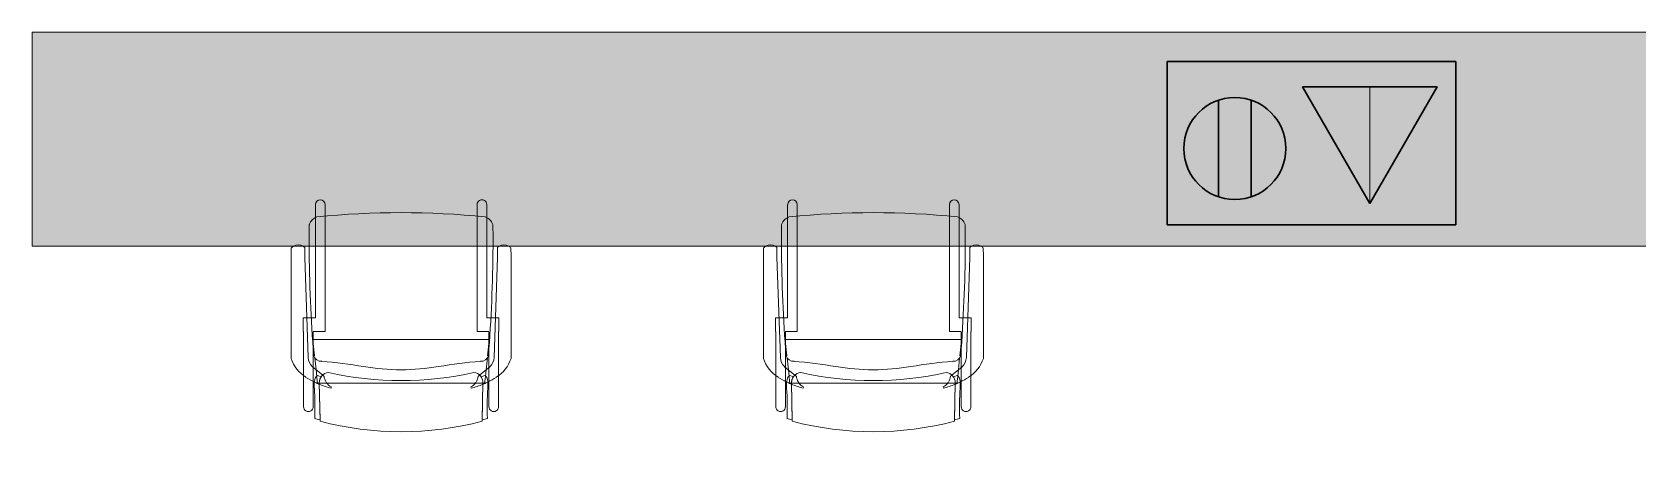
# Model space of a CAD drawing. Header units: inches. Extents: x 1076 to 2563, y 349 to 2134.
# Drawn here: x 1782.8 to 1948.1, y 1888.4 to 1931.7 of the extents above; entities that cross this region are included whole.
import ezdxf

# ---------------------------------------------------------------- set-up
doc = ezdxf.new("R2010")
doc.units = ezdxf.units.IN
doc.header["$MEASUREMENT"] = 0
for name, color, linetype, lineweight in [('A-ANNO-NOTE', 131, 'Continuous', 30), ('A-DETL-GENF', 92, 'Continuous', 9), ('A-DETL-THIN', 151, 'Continuous', 9), ('I-FURN', 30, 'Continuous', 9)]:
    doc.layers.add(name, color=color, linetype=linetype, lineweight=lineweight)

# ---------------------------------------------------------------- blocks, each defined once
blk = doc.blocks.new('F-Haworth_Chair_X99-Seminar - X99 Seminar Chair with Glides-7002668-Level XX  POWER _ SIGNAL')
at = {"layer": 'I-FURN'}
for p, q in [((-10.04, 10.02), (-10.04, 6.81)), ((-9.04, 7.4), (-9.04, 10.02)), ((-8.34, 11.52), (-8.42, 7.57)), ((-8.42, 7.57), (-8.34, 11.37)), ((8.42, 7.57), (8.34, 11.52)), ((8.34, 11.37), (8.42, 7.57)), ((9.04, 10.02), (9.04, 7.4)), ((10.04, 6.81), (10.04, 10.02)), ((-10.04, 6.81), (-10.04, 5)), ((-9.13, 5.92), (-8.07, 6.77)), ((-9.04, 5.99), (-9.04, 7.4)), ((-8.68, 6.87), (-8.75, 6.22)), ((-8.62, 7.42), (-8.68, 6.87)), ((-8.6, 7.6), (-8.62, 7.43)), ((-8.61, 6.81), (-8.23, 6.95)), ((-8.49, 7.6), (-8.56, 7.6)), ((-7.65, 7.6), (-8.4, 7.6)), ((-8.03, 6.81), (-7.95, 6.87)), ((7.65, 7.6), (-7.65, 7.6)), ((-7.18, 7.99), (-7.21, 8.13)), ((7.21, 8.13), (7.18, 7.99)), ((8.4, 7.6), (7.65, 7.6)), ((7.95, 6.87), (8.03, 6.81)), ((8.07, 6.77), (9.13, 5.92)), ((8.23, 6.95), (8.61, 6.81)), ((8.56, 7.6), (8.49, 7.6)), ((8.62, 7.43), (8.6, 7.6)), ((8.68, 6.87), (8.62, 7.42)), ((8.75, 6.22), (8.68, 6.87)), ((9.04, 7.4), (9.04, 5.99)), ((10.04, 5), (10.04, 6.81)), ((-11.32, 5.06), (-11.32, -5.48)), ((-10.04, 4.99), (-10.04, 2.27)), ((-9.92, -5.36), (-9.57, 4.97)), ((-9.04, 3.62), (-9.04, 5.99)), ((-8.88, 4.99), (-8.89, 4.91)), ((-8.75, 6.22), (-8.88, 4.99)), ((8.88, 4.99), (8.75, 6.22)), ((8.89, 4.91), (8.88, 4.99)), ((9.04, 5.99), (9.04, 3.62)), ((9.57, 4.97), (9.92, -5.36)), ((10.04, 2.27), (10.04, 4.99)), ((11.32, -5.48), (11.32, 5.06)), ((-8.9, 4.8), (-9.07, 3.2)), ((-9.04, 3.43), (-9.04, 3.62)), ((-9.04, 3.12), (-9.04, 3.43)), ((9.07, 3.2), (8.9, 4.8)), ((9.04, 3.62), (9.04, 3.43)), ((9.04, 3.43), (9.04, 3.12)), ((-10.04, 2.27), (-10.07, 2.27)), ((-10.07, 2.27), (-10.07, 0.89)), ((-9.07, 3.2), (-9.07, 3.12)), ((-9.07, 3.12), (9.07, 3.12)), ((-9.04, 2.27), (-9.04, 3.12)), ((-7.83, 2.27), (-9.04, 2.27)), ((-7.83, -6.5), (-7.83, 2.27)), ((9.04, 2.27), (7.83, 2.27)), ((7.83, 2.27), (7.83, -6.5)), ((9.04, 3.12), (9.04, 2.27)), ((9.07, 3.12), (9.07, 3.2)), ((10.07, 2.27), (10.04, 2.27)), ((10.07, 0.89), (10.07, 2.27)), ((-10.07, 0.89), (-9.71, 0.89)), ((-9.71, 0.89), (-9.2, 0.89)), ((-9.2, 0.89), (-8.82, 0.89)), ((-8.82, 0.89), (-8.82, -6.5)), ((8.82, 0.89), (9.2, 0.89)), ((8.82, -6.5), (8.82, 0.89)), ((9.2, 0.89), (9.71, 0.89)), ((9.71, 0.89), (10.07, 0.89)), ((-11.32, -5.48), (-11.3, -6.32)), ((-9.92, -6.36), (-9.92, -5.36)), ((-8.82, -6.5), (-8.82, -9.44)), ((-7.83, -9.57), (-7.83, -6.5)), ((7.83, -6.5), (7.83, -9.57)), ((8.82, -9.44), (8.82, -6.5)), ((9.92, -5.36), (9.92, -6.36)), ((11.3, -6.32), (11.32, -5.48)), ((-8.82, -9.44), (-8.82, -10.78)), ((-7.83, -10.78), (-7.83, -9.57)), ((7.83, -9.57), (7.83, -10.78)), ((8.82, -10.78), (8.82, -9.44))]:
    blk.add_line(p, q, dxfattribs=at)
for centre, radius, start, end in [((0, -20.29), 32.89, 75.3075, 104.696), ((-9.54, 10.02), 0.498, 360, 180), ((-36.06, 10.03), 27.2, 355.9857, 2.5118), ((0, -20.73), 33.17, 104.5766, 105.5522), ((0, -20.73), 33.17, 74.4478, 75.4234), ((36.06, 10.03), 27.2, 177.4882, 184.0143), ((9.54, 10.02), 0.498, 360, 180), ((-7.87, 3.92), 3.63, 121.9522, 161.8211), ((-4.71, -1.15), 9.61, 116.0036, 121.9522), ((-5.2, 7.86), 3.74, 175.9857, 189.9064), ((-4.71, -1.15), 9.61, 113.5094, 116.0036), ((-8.28, 7.33), 0.613, 189.9064, 237.4573), ((-4.71, -1.15), 9.61, 112.927, 113.3607), ((-4.71, -1.15), 9.61, 105.0666, 112.7369), ((-7.37, 7.55), 1.05, 178.8214, 214.7998), ((-7.37, 7.55), 1.05, 178.8214, 264.0446), ((-6.55, 6.76), 1.38, 147.5752, 174.9122), ((-6.55, 6.76), 1.38, 117.0503, 145.9813), ((0, -26.49), 33.83, 77.2285, 102.7715), ((6.55, 6.76), 1.38, 34.0187, 62.9497), ((4.71, -1.15), 9.61, 67.2631, 74.9334), ((7.37, 7.55), 1.05, 275.9554, 1.1786), ((6.55, 6.76), 1.38, 5.0878, 32.4248), ((7.37, 7.55), 1.05, 325.2002, 1.1786), ((4.71, -1.15), 9.61, 66.6393, 67.073), ((4.71, -1.15), 9.61, 63.9964, 66.4906), ((8.28, 7.33), 0.613, 302.5427, 350.0936), ((5.2, 7.86), 3.74, 350.0936, 4.0143), ((4.71, -1.15), 9.61, 58.0478, 63.9964), ((7.87, 3.92), 3.63, 18.1789, 58.0478), ((-8.18, 4.9), 1.39, 132.8922, 177.1987), ((-8.24, 4.59), 0.763, 84.2338, 165.7662), ((-11.32, 48.08), 42.84, 274.2301, 280.0233), ((0, -15.97), 22.19, 79.9767, 100.0233), ((11.32, 48.08), 42.84, 259.9767, 265.7699), ((8.24, 4.59), 0.763, 14.2338, 95.7662), ((8.18, 4.9), 1.39, 2.8013, 47.1078), ((144.06, -7.32), 153.52, 175.4787, 179.6932), ((-144.06, -7.32), 153.52, 0.3068, 4.5213), ((-10.58, -5.68), 0.956, 221.8901, 239.8832), ((-10.58, -5.68), 0.956, 239.8832, 300.6712), ((-10.58, -5.68), 0.956, 300.9356, 314.1099), ((144.06, -7.32), 153.52, 179.6932, 180.5251), ((-144.06, -7.32), 153.52, 359.4749, 0.3068), ((10.58, -5.68), 0.956, 225.8901, 239.0644), ((10.58, -5.68), 0.956, 239.3288, 300.1168), ((10.58, -5.68), 0.956, 300.1168, 318.1099), ((-8.21, -8.28), 1.31, 200.0433, 249.9567), ((0, 75.01), 84.96, 264.1475, 275.8525), ((8.21, -8.28), 1.31, 290.0433, 339.9567), ((-8.32, -10.78), 0.495, 180, 240), ((-8.32, -10.78), 0.495, 240, 255), ((-8.32, -10.78), 0.495, 255, 285), ((-8.32, -10.78), 0.495, 285, 300), ((-8.32, -10.78), 0.495, 300, 330), ((-8.32, -10.78), 0.495, 330, 360), ((8.32, -10.78), 0.495, 180, 360)]:
    blk.add_arc(centre, radius, start, end, dxfattribs=at)
blk = doc.blocks.new('F-Haworth_Chair_X99-Seminar - X99 Seminar Chair with Glides-V13-Level XX  POWER _ SIGNAL')
at = {"layer": 'I-FURN'}
for p, q in [((-10.04, 10.02), (-10.04, 6.81)), ((-9.04, 7.4), (-9.04, 10.02)), ((-8.34, 11.52), (-8.42, 7.57)), ((-8.42, 7.57), (-8.34, 11.37)), ((8.42, 7.57), (8.34, 11.52)), ((8.34, 11.37), (8.42, 7.57)), ((9.04, 10.02), (9.04, 7.4)), ((10.04, 6.81), (10.04, 10.02)), ((-10.04, 6.81), (-10.04, 5)), ((-9.13, 5.92), (-8.07, 6.77)), ((-9.04, 5.99), (-9.04, 7.4)), ((-8.68, 6.87), (-8.75, 6.22)), ((-8.62, 7.42), (-8.68, 6.87)), ((-8.6, 7.6), (-8.62, 7.43)), ((-8.61, 6.81), (-8.23, 6.95)), ((-8.49, 7.6), (-8.56, 7.6)), ((-7.65, 7.6), (-8.4, 7.6)), ((-8.03, 6.81), (-7.95, 6.87)), ((7.65, 7.6), (-7.65, 7.6)), ((-7.18, 7.99), (-7.21, 8.13)), ((7.21, 8.13), (7.18, 7.99)), ((8.4, 7.6), (7.65, 7.6)), ((7.95, 6.87), (8.03, 6.81)), ((8.07, 6.77), (9.13, 5.92)), ((8.23, 6.95), (8.61, 6.81)), ((8.56, 7.6), (8.49, 7.6)), ((8.62, 7.43), (8.6, 7.6)), ((8.68, 6.87), (8.62, 7.42)), ((8.75, 6.22), (8.68, 6.87)), ((9.04, 7.4), (9.04, 5.99)), ((10.04, 5), (10.04, 6.81)), ((-11.32, 5.06), (-11.32, -5.48)), ((-10.04, 4.99), (-10.04, 2.27)), ((-9.92, -5.36), (-9.57, 4.97)), ((-9.04, 3.62), (-9.04, 5.99)), ((-8.88, 4.99), (-8.89, 4.91)), ((-8.75, 6.22), (-8.88, 4.99)), ((8.88, 4.99), (8.75, 6.22)), ((8.89, 4.91), (8.88, 4.99)), ((9.04, 5.99), (9.04, 3.62)), ((9.57, 4.97), (9.92, -5.36)), ((10.04, 2.27), (10.04, 4.99)), ((11.32, -5.48), (11.32, 5.06)), ((-8.9, 4.8), (-9.07, 3.2)), ((-9.04, 3.43), (-9.04, 3.62)), ((-9.04, 3.12), (-9.04, 3.43)), ((9.07, 3.2), (8.9, 4.8)), ((9.04, 3.62), (9.04, 3.43)), ((9.04, 3.43), (9.04, 3.12)), ((-10.04, 2.27), (-10.07, 2.27)), ((-10.07, 2.27), (-10.07, 0.89)), ((-9.07, 3.2), (-9.07, 3.12)), ((-9.07, 3.12), (9.07, 3.12)), ((-9.04, 2.27), (-9.04, 3.12)), ((-7.83, 2.27), (-9.04, 2.27)), ((-7.83, -6.5), (-7.83, 2.27)), ((9.04, 2.27), (7.83, 2.27)), ((7.83, 2.27), (7.83, -6.5)), ((9.04, 3.12), (9.04, 2.27)), ((9.07, 3.12), (9.07, 3.2)), ((10.07, 2.27), (10.04, 2.27)), ((10.07, 0.89), (10.07, 2.27)), ((-10.07, 0.89), (-9.71, 0.89)), ((-9.71, 0.89), (-9.2, 0.89)), ((-9.2, 0.89), (-8.82, 0.89)), ((-8.82, 0.89), (-8.82, -6.5)), ((8.82, 0.89), (9.2, 0.89)), ((8.82, -6.5), (8.82, 0.89)), ((9.2, 0.89), (9.71, 0.89)), ((9.71, 0.89), (10.07, 0.89)), ((-11.32, -5.48), (-11.3, -6.32)), ((-9.92, -6.36), (-9.92, -5.36)), ((-8.82, -6.5), (-8.82, -9.44)), ((-7.83, -9.57), (-7.83, -6.5)), ((7.83, -6.5), (7.83, -9.57)), ((8.82, -9.44), (8.82, -6.5)), ((9.92, -5.36), (9.92, -6.36)), ((11.3, -6.32), (11.32, -5.48)), ((-8.82, -9.44), (-8.82, -10.78)), ((-7.83, -10.78), (-7.83, -9.57)), ((7.83, -9.57), (7.83, -10.78)), ((8.82, -10.78), (8.82, -9.44))]:
    blk.add_line(p, q, dxfattribs=at)
for centre, radius, start, end in [((0, -20.29), 32.89, 75.3075, 104.696), ((-9.54, 10.02), 0.498, 360, 180), ((-36.06, 10.03), 27.2, 355.9857, 2.5118), ((0, -20.73), 33.17, 104.5766, 105.5522), ((0, -20.73), 33.17, 74.4478, 75.4234), ((36.06, 10.03), 27.2, 177.4882, 184.0143), ((9.54, 10.02), 0.498, 360, 180), ((-7.87, 3.92), 3.63, 121.9522, 161.8211), ((-4.71, -1.15), 9.61, 116.0036, 121.9522), ((-5.2, 7.86), 3.74, 175.9857, 189.9064), ((-4.71, -1.15), 9.61, 113.5094, 116.0036), ((-8.28, 7.33), 0.613, 189.9064, 237.4573), ((-4.71, -1.15), 9.61, 112.927, 113.3607), ((-4.71, -1.15), 9.61, 105.0666, 112.7369), ((-7.37, 7.55), 1.05, 178.8214, 214.7998), ((-7.37, 7.55), 1.05, 178.8214, 264.0446), ((-6.55, 6.76), 1.38, 147.5752, 174.9122), ((-6.55, 6.76), 1.38, 117.0503, 145.9813), ((0, -26.49), 33.83, 77.2285, 102.7715), ((6.55, 6.76), 1.38, 34.0187, 62.9497), ((4.71, -1.15), 9.61, 67.2631, 74.9334), ((7.37, 7.55), 1.05, 275.9554, 1.1786), ((6.55, 6.76), 1.38, 5.0878, 32.4248), ((7.37, 7.55), 1.05, 325.2002, 1.1786), ((4.71, -1.15), 9.61, 66.6393, 67.073), ((4.71, -1.15), 9.61, 63.9964, 66.4906), ((8.28, 7.33), 0.613, 302.5427, 350.0936), ((5.2, 7.86), 3.74, 350.0936, 4.0143), ((4.71, -1.15), 9.61, 58.0478, 63.9964), ((7.87, 3.92), 3.63, 18.1789, 58.0478), ((-8.18, 4.9), 1.39, 132.8922, 177.1987), ((-8.24, 4.59), 0.763, 84.2338, 165.7662), ((-11.32, 48.08), 42.84, 274.2301, 280.0233), ((0, -15.97), 22.19, 79.9767, 100.0233), ((11.32, 48.08), 42.84, 259.9767, 265.7699), ((8.24, 4.59), 0.763, 14.2338, 95.7662), ((8.18, 4.9), 1.39, 2.8013, 47.1078), ((144.06, -7.32), 153.52, 175.4787, 179.6932), ((-144.06, -7.32), 153.52, 0.3068, 4.5213), ((-10.58, -5.68), 0.956, 221.8901, 239.8832), ((-10.58, -5.68), 0.956, 239.8832, 300.6712), ((-10.58, -5.68), 0.956, 300.9356, 314.1099), ((144.06, -7.32), 153.52, 179.6932, 180.5251), ((-144.06, -7.32), 153.52, 359.4749, 0.3068), ((10.58, -5.68), 0.956, 225.8901, 239.0644), ((10.58, -5.68), 0.956, 239.3288, 300.1168), ((10.58, -5.68), 0.956, 300.1168, 318.1099), ((-8.21, -8.28), 1.31, 200.0433, 249.9567), ((0, 75.01), 84.96, 264.1475, 275.8525), ((8.21, -8.28), 1.31, 290.0433, 339.9567), ((-8.32, -10.78), 0.495, 180, 360), ((8.32, -10.78), 0.495, 180, 360)]:
    blk.add_arc(centre, radius, start, end, dxfattribs=at)

msp = doc.modelspace()

# ---------------------------------------------------------------- hatches: boundary and pattern name
at = {"layer": 'A-ANNO-NOTE', "lineweight": 9}
msp.add_hatch(color=256, dxfattribs=at).paths.add_polyline_path([(1920.52, 1914.03), (1927.45, 1926.03), (1920.52, 1926.03), (1920.52, 1914.52)], flags=0)
at = {"layer": 'A-DETL-GENF', "transparency": 33554489}
msp.add_hatch(color=7, dxfattribs=at).paths.add_polyline_path([(2026.42, 1839.13), (2026.42, 1872.73), (1970.39, 1931.67), (1782.85, 1931.67), (1782.85, 1909.64), (1959.68, 1909.64), (2004.39, 1864.92), (2004.39, 1839.13)], flags=0)

# ---------------------------------------------------------------- linework, layer by layer
at = {"layer": 'A-ANNO-NOTE'}
for p, q in [((1899.64, 1928.64), (1929.36, 1928.64)), ((1899.64, 1911.83), (1899.64, 1928.64)), ((1929.36, 1928.64), (1929.36, 1911.83)), ((1913.59, 1926.03), (1927.45, 1926.03)), ((1920.52, 1914.03), (1913.59, 1926.03)), ((1927.45, 1926.03), (1920.52, 1914.03)), ((1904.93, 1914.72), (1904.93, 1924.66)), ((1908.3, 1914.72), (1908.3, 1924.66)), ((1929.36, 1911.83), (1899.64, 1911.83))]:
    msp.add_line(p, q, dxfattribs=at)
at = {"layer": 'A-ANNO-NOTE', "lineweight": 9}
for p, q in [((1920.52, 1926.03), (1920.52, 1914.03)), ((1920.52, 1914.03), (1927.45, 1926.03)), ((1927.45, 1926.03), (1920.52, 1926.03))]:
    msp.add_line(p, q, dxfattribs=at)
at = {"layer": 'A-ANNO-NOTE'}
msp.add_circle((1906.62, 1919.69), 5.25, dxfattribs=at)
at = {"layer": 'A-DETL-THIN'}
for p, q in [((1970.39, 1931.67), (1782.85, 1931.67)), ((1782.85, 1931.67), (1782.85, 1909.64)), ((1782.85, 1909.64), (1959.68, 1909.64))]:
    msp.add_line(p, q, dxfattribs=at)

# ---------------------------------------------------------------- block references
at = {"layer": 'I-FURN', "rotation": 180}
for name, p in [('F-Haworth_Chair_X99-Seminar - X99 Seminar Chair with Glides-7002668-Level XX  POWER _ SIGNAL', (1820.82, 1903.14)), ('F-Haworth_Chair_X99-Seminar - X99 Seminar Chair with Glides-V13-Level XX  POWER _ SIGNAL', (1869.42, 1903.14))]:
    msp.add_blockref(name, p, dxfattribs=at)

doc.saveas('drawing.dxf')
